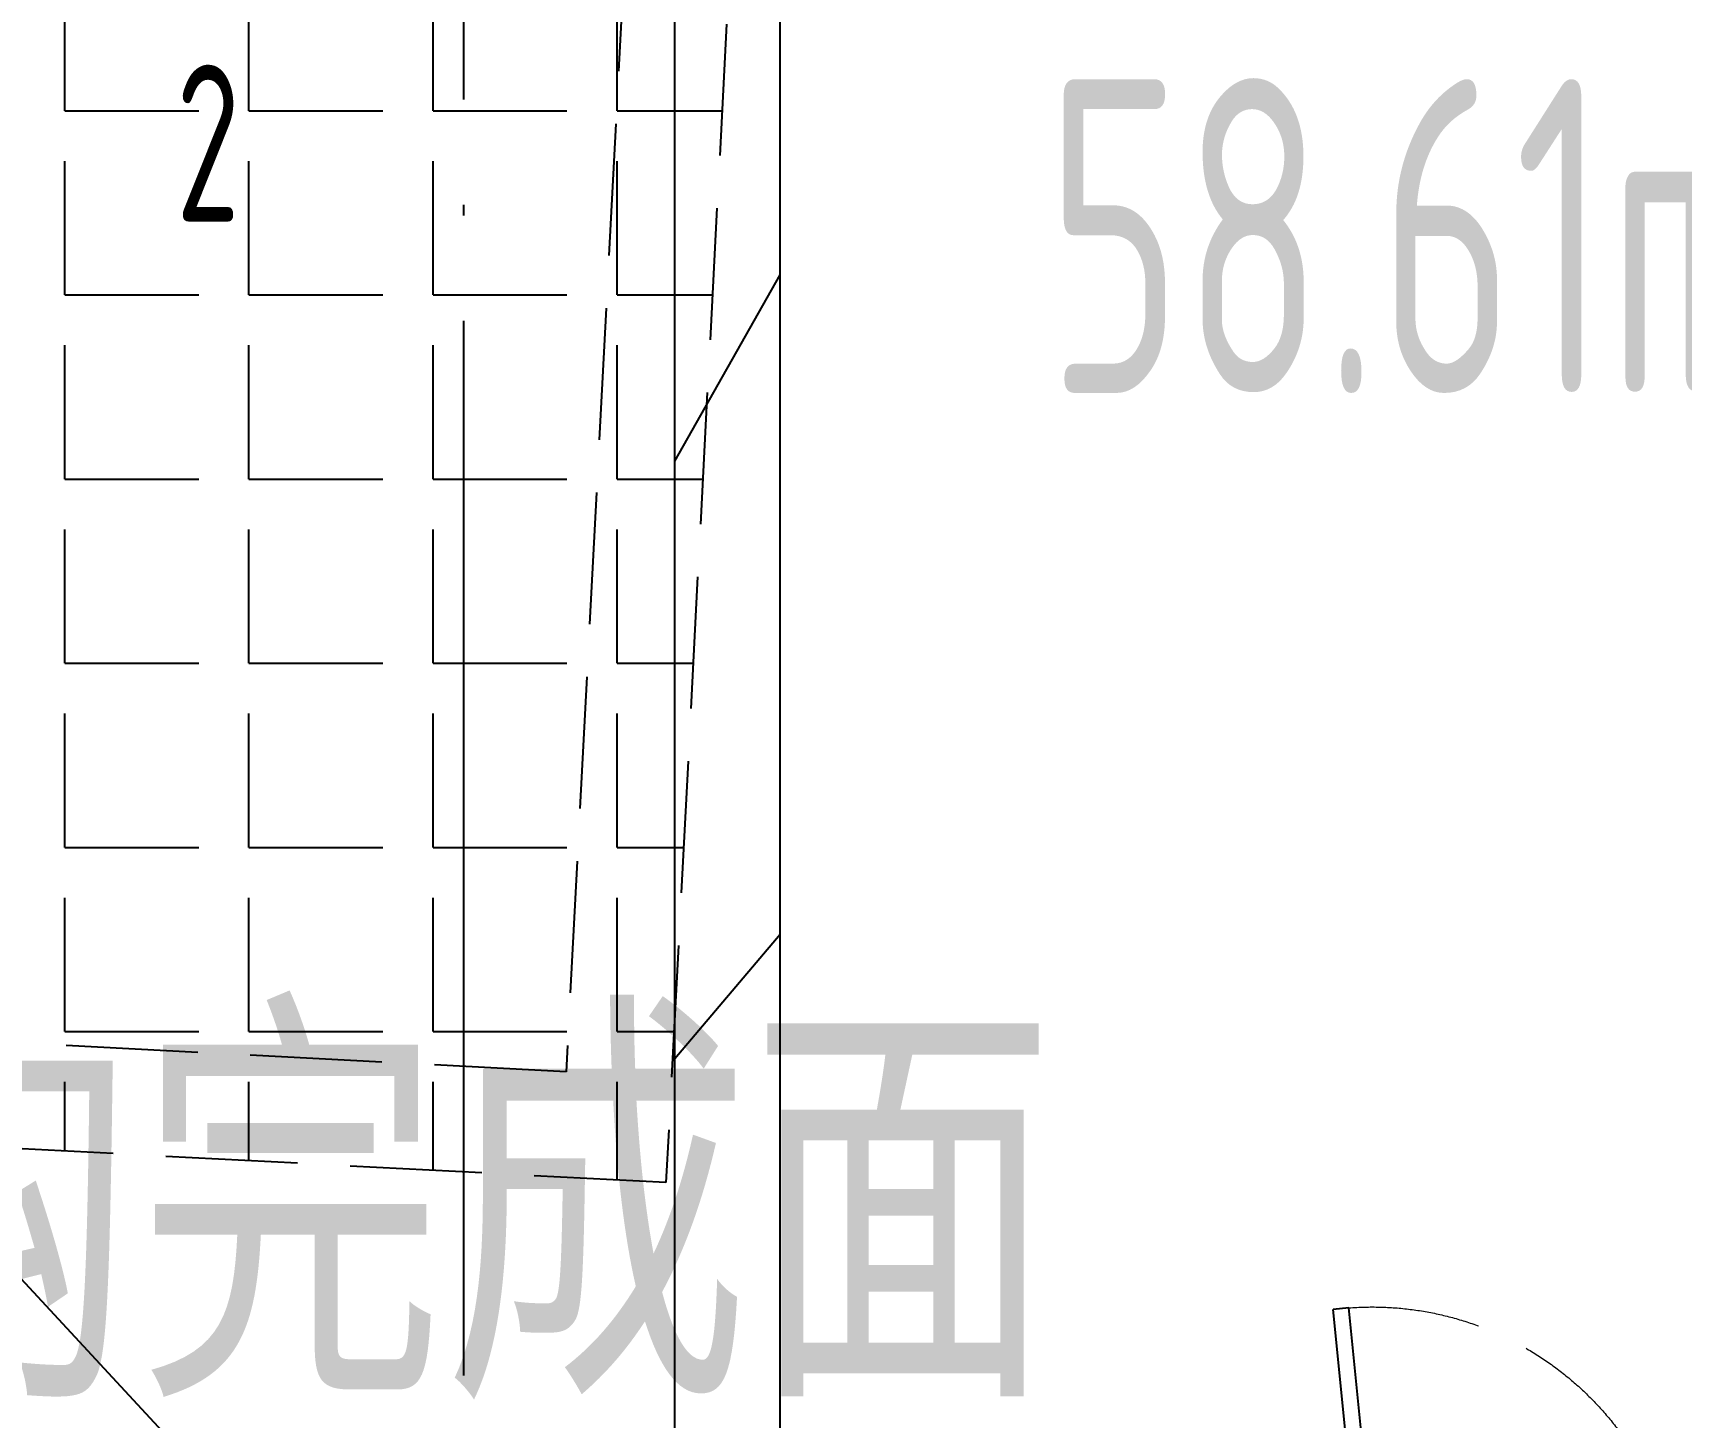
# Model space of a CAD drawing. Header units: inches. Extents: x 0 to 1813292486, y 0 to 3473589894.
# Drawn here: x 600650169 to 600653295, y 3473204769 to 3473207394 of the extents above; entities that cross this region are included whole.
import ezdxf

# ---------------------------------------------------------------- set-up
doc = ezdxf.new("R2010")
doc.units = ezdxf.units.IN
doc.header["$LTSCALE"] = 1000
doc.header["$MEASUREMENT"] = 0
doc.linetypes.add('AX-MALL-GIRD-200$0$DOTE', pattern=[2.4200000000000004, 2, -0.2, 0.02, -0.2])
doc.linetypes.add('AX-MALL-WALL-P02-QT$0$DASH', pattern=[0.35, 0.25, -0.1])
for name, color, linetype in [('A-Anno-Note', 241, 'Continuous'), ('AX-MALL-DIM-P02$0$A-Anno-Note', 241, 'Continuous'), ('AX-MALL-DIM-P02$0$A-Detl-Thin', 131, 'Continuous'), ('AX-MALL-DIM-P02$0$DIM_LEAD', 3, 'Continuous'), ('AX-MALL-GIRD-200$0$A-Grid', 222, 'AX-MALL-GIRD-200$0$DOTE'), ('AX-MALL-P02-200$0$A-Anno-Note', 241, 'Continuous'), ('AX-MALL-WALL-P02$0$A-Anno-Note', 241, 'Continuous'), ('AX-MALL-WALL-P02-QT$0$A-Detl-Patt', 8, 'Continuous'), ('AX-MALL-WALL-P02-QT$0$A-Detl-Thin', 131, 'Continuous'), ('AX-MALL-WALL-P02-QT$0$A-Wall', 2, 'Continuous'), ('AX-MALL-WALL-P02-QT$0$A-Wall-Patt', 13, 'Continuous'), ('AX-MALL-WALL-P02-QT$0$A-Wind', 4, 'Continuous'), ('AX-MALL-WORD-P02$0$A-Spac-Iden', 231, 'Continuous'), ('AX-MALL-ZTKD-P02$0$A-Anno-Note', 241, 'Continuous')]:
    doc.layers.add(name, color=color, linetype=linetype)
doc.layers.add('AX-MALL-WALL-P02-QT$0$M-AUX-TO-ARCH', color=1, linetype='Continuous', plot=False)
doc.styles.add('AX-MALL-DIM-P02$0$_TCH_DIM', font='gbenor.shx')
doc.styles.add('AX-MALL-WORD-P02$0$_TCH_SPACE', font='gbenor.shx', dxfattribs={"bigfont": 'gbcbig.shx'})

# ---------------------------------------------------------------- blocks, each defined once
blk = doc.blocks.new('AX-MALL-WORD-P02')
at = {"layer": 'AX-MALL-WORD-P02$0$A-Spac-Iden', "style": 'AX-MALL-WORD-P02$0$_TCH_SPACE', "width": 0.7}
for s, height, p in [('2', 297.5, (600447499.4941726, 3473042534.707565)), ('58.61m', 595, (600448933.0548716, 3473041653.898101))]:
    blk.add_text(s, height=height, rotation=339.5681613091017, dxfattribs=at).set_placement(p)
blk = doc.blocks.new('AX-MALL-GIRD-200')
at = {"layer": 'AX-MALL-GIRD-200$0$A-Grid'}
blk.add_line((600443023.064764, 3473028954.75598), (600481752.6037133, 3473132918.483062), dxfattribs=at)
blk = doc.blocks.new('AX-MALL-WALL-P02-QT$0$tj')
at = {"layer": 'AX-MALL-WALL-P02-QT$0$A-Detl-Patt'}
h = blk.add_hatch(dxfattribs=at)
h.set_pattern_fill('STEEL', color=256, scale=100.0000000000001, angle=50.43183869082386)
h.set_pattern_definition([(75.00000000004839, (-14278.19445574284, 156289.8254051208), (-153.3407249234246, 41.08752340989569), []), (75.00000000004839, (-14317.88195610046, 156358.5661673546), (-153.3407249234246, 41.08752340989569), [])])
edge = h.paths.add_edge_path()
edge.add_arc((274302.9537697641, 370915.3693751197), 354853.2281302969, 270.9601093956941, 275.9513128638887)
edge.add_line((311095.3180618286, 17974.67259407043), (323404.2928284407, 17664.898229599))
edge.add_arc((337498.5854798314, -5423.033113246463), 27049.98445535583, 84.4296474408203, 121.40245730350341, ccw=False)
edge.add_line((340124.270958662, 21499.21483898163), (352435.6233639717, 23411.5238032341))
edge.add_line((352435.6233639717, 23411.5238032341), (352460.3320846558, 23263.57286787033))
edge.add_arc((262948.9762239404, 558936.3422532297), 543099.989586636, 279.486523026639, 288.5053300047131)
edge.add_line((435325.042740941, 43917.80823612213), (435185.9318172932, 44187.60760259628))
edge.add_arc((262948.9762341097, 558936.342259489), 542799.9895904897, 279.51816553668203, 288.50044427399206, ccw=False)
edge.add_line((352706.5441896915, 23608.95860147476), (352681.7270303965, 23756.88773488998))
edge.add_line((352681.7270303965, 23756.88773488998), (340117.7681742907, 21803.84383869171))
edge.add_arc((337510.0970116529, -5455.006554111635), 27383.29552171703, 84.53552636432372, 121.2026843873002)
edge.add_line((323323.7129554749, 17967.02113437653), (311085.7617697716, 18275.00808191299))
edge.add_arc((274273.8104503512, 371474.5356685471), 355112.6948552598, 270.96411062040687, 275.9501261722048, ccw=False)
edge.add_line((280248.9759351015, 16412.11376953125), (280248.9759185314, 16111.96136569977))
blk = doc.blocks.new('AX-MALL-WALL-P02-QT$0$1')
at = {"layer": 'AX-MALL-WALL-P02-QT$0$A-Detl-Patt', "linetype": 'AX-MALL-WALL-P02-QT$0$DASH', "extrusion": (0, 0, -1)}
for p, q in [((108521.714856267, -109072.1955194473), (108772.1514668465, -108543.5117721558)), ((108799.2634540796, -108556.3546748161), (108772.1514668465, -108543.5117721558)), ((108548.8268431425, -109085.0384221077), (108799.2634540796, -108556.3546748161)), ((109579.0823497772, -109573.0687398911), (109829.5189602375, -109044.3849935532)), ((109829.5189602375, -109044.3849935532), (109856.6309474707, -109057.2278962135)), ((108521.714856267, -109072.1955194473), (108548.8268431425, -109085.0384221077)), ((109606.1943365335, -109585.9116430283), (109856.6309474707, -109057.2278962135)), ((109606.1943365335, -109585.9116430283), (109579.0823497772, -109573.0687398911))]:
    blk.add_line(p, q, dxfattribs=at)
at = {"layer": 'AX-MALL-WALL-P02-QT$0$A-Detl-Patt', "linetype": 'AX-MALL-WALL-P02-QT$0$DASH', "lineweight": 13, "extrusion": (0, 0, -1)}
blk.add_lwpolyline([(-108799.1811138391, -108556.5284986496, 0.4067224467930122), (-109063.9545964003, -109329.0535812378, 0.4067224466732205), (-109829.4366202354, -109044.5588169098)], format="xyb", dxfattribs=at)
at = {"layer": 'AX-MALL-WALL-P02-QT$0$A-Detl-Patt', "linetype": 'AX-MALL-WALL-P02-QT$0$DASH', "lineweight": 13}
blk.add_lwpolyline([(108478.905179143, -109162.5688095093), (109563.3846606016, -109676.2849311829), (109649.0040137768, -109495.538351059), (108564.524532795, -108981.8222289085)], close=True, dxfattribs=at)
blk = doc.blocks.new('AX-MALL-WALL-P02-QT')
at = {"layer": 'AX-MALL-WALL-P02-QT$0$A-Detl-Patt'}
h = blk.add_hatch(dxfattribs=at)
h.set_pattern_fill('ANGLE', color=256, scale=100)
h.set_pattern_definition([(339.5681613092246, (600185298.4270658, 3473279938.045597), (121.9206714678449, 327.2780352679199), [254, -95.25]), (69.56816130922458, (600185298.4270658, 3473279938.045597), (-327.2780352679199, 121.920671467845), [254, -95.25])])
h.paths.add_polyline_path([(600442779.4157462, 3473042650.003375), (600444210.9736362, 3473045953.12947), (600449165.6627808, 3473043805.792633), (600447734.1048914, 3473040502.666538)])
at = {"layer": 'AX-MALL-WALL-P02-QT$0$A-Wall-Patt'}
h = blk.add_hatch(dxfattribs=at)
h.set_pattern_fill('普通砖', color=256, scale=200, style=0)
h.set_pattern_definition([(45, (0, 359.0227), (-353.55353201463, 353.55353201463), [])])
h.paths.add_polyline_path([(600447033.2606918, 3473038706.645939), (600447295.9176887, 3473038705.858038), (600449753.8472381, 3473045303.806884), (600449628.902152, 3473045350.352595), (600449531.5203259, 3473045279.916636), (600447101.6904019, 3473038757.397084)])
at = {"layer": 'AX-MALL-WALL-P02-QT$0$A-Detl-Patt', "linetype": 'AX-MALL-WALL-P02-QT$0$DASH'}
for points in [[(600442779.4157462, 3473042650.003375), (600444210.9736362, 3473045953.12947), (600449165.6627808, 3473043805.792633), (600447734.1048914, 3473040502.666538)], [(600443042.4537455, 3473042753.979386), (600444314.9496475, 3473045690.091471), (600448902.6247816, 3473043701.816622), (600447630.12888, 3473040765.704537)]]:
    blk.add_lwpolyline(points, close=True, dxfattribs=at)
at = {"layer": 'AX-MALL-WALL-P02-QT$0$A-Wall'}
for p, q in [((600447295.9176887, 3473038705.858038), (600449753.8472381, 3473045303.806884)), ((600447101.6904019, 3473038757.397084), (600449531.5203259, 3473045279.916636))]:
    blk.add_line(p, q, dxfattribs=at)
at = {"layer": 'AX-MALL-WALL-P02-QT$0$A-Detl-Thin', "rotation": 339.5681613091762}
blk.add_blockref('AX-MALL-WALL-P02-QT$0$tj', (600144118.6961328, 3473128496.287411), dxfattribs=at)
at = {"layer": 'AX-MALL-WALL-P02-QT$0$A-Wind'}
blk.add_blockref('AX-MALL-GIRD-200', (0, 0), dxfattribs=at)
at = {"layer": 'AX-MALL-WALL-P02-QT$0$M-AUX-TO-ARCH', "rotation": 10.65503778268106}
blk.add_blockref('AX-MALL-WALL-P02-QT$0$1', (600321870.4420133, 3473126396.054392), dxfattribs=at)
blk = doc.blocks.new('AX-MALL-WALL-P02')
at = {"layer": 'AX-MALL-WALL-P02$0$A-Anno-Note'}
blk.add_blockref('AX-MALL-WORD-P02', (0, 0), dxfattribs=at)
blk.add_blockref('AX-MALL-WALL-P02-QT', (0, 0), dxfattribs=at)
blk = doc.blocks.new('AX-MALL-ZTKD-P02')
at = {"layer": 'AX-MALL-ZTKD-P02$0$A-Anno-Note'}
blk.add_blockref('AX-MALL-GIRD-200', (0, 0), dxfattribs=at)
blk = doc.blocks.new('AX-MALL-DIM-P02')
at = {"layer": 'AX-MALL-DIM-P02$0$DIM_LEAD'}
blk.add_line((600449353.0430477, 3473033915.464043), (600446183.100848, 3473041582.939119), dxfattribs=at)
at = {"layer": 'AX-MALL-DIM-P02$0$A-Detl-Thin'}
blk.add_blockref('AX-MALL-ZTKD-P02', (-2.384185791015625e-06, 9.5367431640625e-07), dxfattribs=at)
at = {"layer": 'AX-MALL-DIM-P02$0$A-Anno-Note', "style": 'AX-MALL-DIM-P02$0$_TCH_DIM', "width": 0.7}
blk.add_text('孔底贴结构沟完成面', height=607.6595744680851, rotation=339.5681613092246, dxfattribs=at).set_placement((600443414.8262506, 3473041749.630821))
blk = doc.blocks.new('AX-MALL-P02-200')
at = {"layer": 'AX-MALL-P02-200$0$A-Anno-Note'}
blk.add_blockref('AX-MALL-WALL-P02', (0, 0), dxfattribs=at)
blk.add_blockref('AX-MALL-DIM-P02', (0, 0), dxfattribs=at)

msp = doc.modelspace()

# ---------------------------------------------------------------- block references
at = {"layer": 'A-Anno-Note', "rotation": 20.43183869077545}
msp.add_blockref('AX-MALL-P02-200', (1250392458.527329, 9048125.682563305), dxfattribs=at)

doc.saveas('drawing.dxf')
